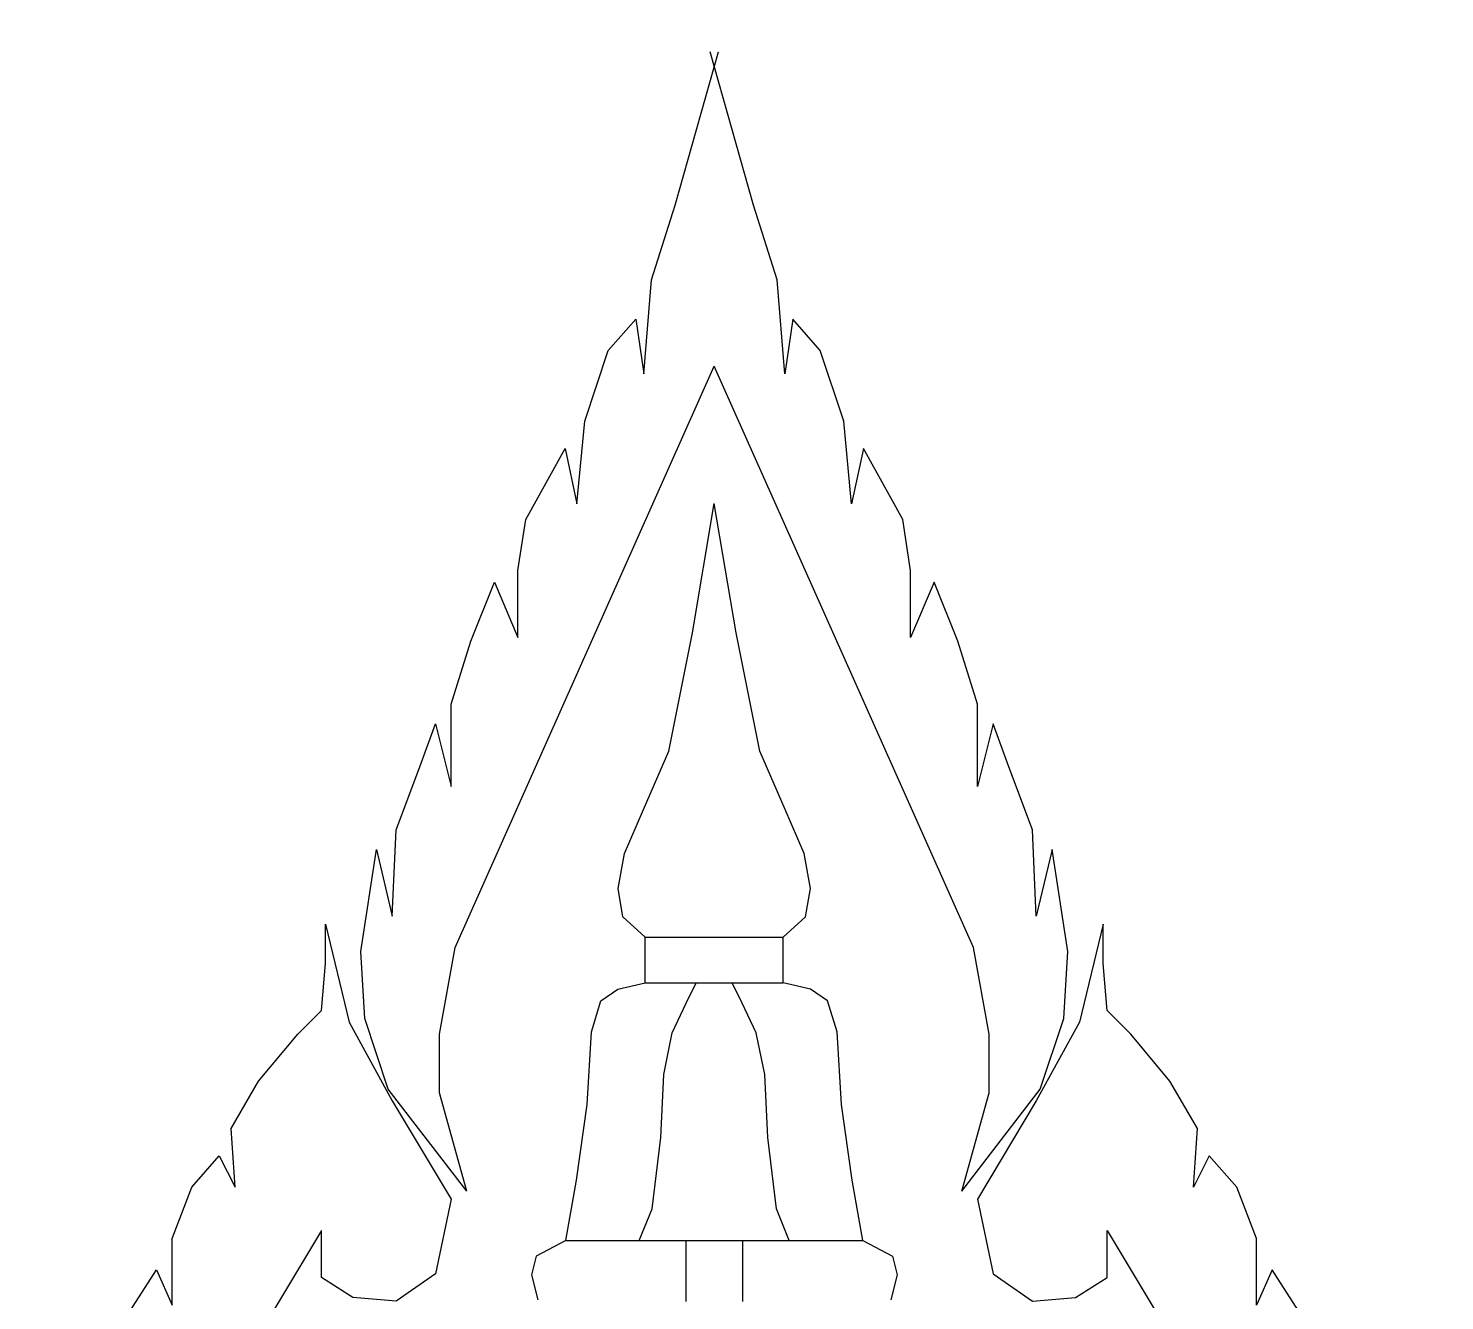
# Model space of a CAD drawing. Header units: feet. Extents: x 0 to 841, y 0 to 594.
# Drawn here: x 648.392 to 651.567, y 139.479 to 142.33 of the extents above; entities that cross this region are included whole.
import ezdxf

# ---------------------------------------------------------------- set-up
doc = ezdxf.new("R2010")
doc.units = ezdxf.units.FT
doc.header["$MEASUREMENT"] = 0
doc.layers.add('LOGO', color=7, linetype='Continuous')

# ---------------------------------------------------------------- blocks, each defined once
blk = doc.blocks.new('YOTA')
h = blk.add_hatch(color=1)
edge = h.paths.add_edge_path()
edge.add_arc((302.886, 246.975), 39.995, 0, 360)
edge = h.paths.add_edge_path(flags=16)
edge.add_arc((302.886, 246.975), 39.7, 0, 360)
at = {"color": 2}
for p, q in [((302.483, 272.769), (303.468, 272.769)), ((302.483, 272.443), (302.483, 272.769)), ((303.468, 272.443), (303.468, 272.769)), ((302.483, 272.443), (303.468, 272.443)), ((301.915, 270.605), (304.037, 270.605)), ((302.773, 270.605), (302.773, 270.169)), ((303.178, 270.605), (303.178, 270.169))]:
    blk.add_line(p, q, dxfattribs=at)
for points in [[(301.209, 270.956), (300.647, 271.685), (300.479, 272.19), (300.451, 272.667), (300.563, 273.396), (300.675, 272.919), (300.703, 273.536), (300.872, 273.985), (300.984, 274.293), (301.096, 273.845), (301.096, 274.434), (301.237, 274.882), (301.405, 275.303), (301.573, 274.91), (301.573, 275.387), (301.63, 275.752), (301.91, 276.257), (301.994, 275.864), (302.051, 276.453), (302.219, 276.958), (302.415, 277.182), (302.472, 276.79), (302.528, 277.463), (302.696, 277.996), (303.005, 279.089)], [(304.743, 270.956), (305.304, 271.685), (305.473, 272.19), (305.501, 272.667), (305.388, 273.396), (305.276, 272.919), (305.248, 273.536), (305.08, 273.985), (304.967, 274.293), (304.855, 273.845), (304.855, 274.434), (304.715, 274.882), (304.546, 275.303), (304.378, 274.91), (304.378, 275.387), (304.322, 275.752), (304.041, 276.257), (303.957, 275.864), (303.901, 276.453), (303.732, 276.958), (303.536, 277.182), (303.48, 276.79), (303.424, 277.463), (303.255, 277.996), (302.947, 279.089)], [(301.209, 270.956), (301.012, 271.657), (301.012, 272.078), (301.124, 272.695), (302.976, 276.845)], [(304.743, 270.956), (304.939, 271.657), (304.939, 272.078), (304.827, 272.695), (302.976, 276.845)], [(302.483, 272.769), (302.323, 272.915), (302.289, 273.118), (302.334, 273.366), (302.469, 273.681), (302.65, 274.098), (302.819, 274.943), (302.976, 275.866)], [(303.468, 272.769), (303.628, 272.915), (303.662, 273.118), (303.617, 273.366), (303.482, 273.681), (303.302, 274.098), (303.133, 274.943), (302.976, 275.866)], [(298.739, 270.002), (298.991, 270.395), (299.104, 270.142), (299.104, 270.619), (299.244, 270.984), (299.44, 271.208), (299.553, 270.984), (299.525, 271.404), (299.721, 271.741), (300.002, 272.078), (300.17, 272.246), (300.198, 272.582), (300.198, 272.863), (300.367, 272.162), (300.675, 271.601), (301.096, 270.9), (300.984, 270.367), (300.703, 270.17), (300.395, 270.198), (300.17, 270.339), (300.17, 270.675), (299.497, 269.553)], [(307.213, 270.002), (306.96, 270.395), (306.848, 270.142), (306.848, 270.619), (306.707, 270.984), (306.511, 271.208), (306.399, 270.984), (306.427, 271.404), (306.23, 271.741), (305.95, 272.078), (305.781, 272.246), (305.753, 272.582), (305.753, 272.863), (305.585, 272.162), (305.276, 271.601), (304.855, 270.9), (304.967, 270.367), (305.248, 270.17), (305.557, 270.198), (305.781, 270.339), (305.781, 270.675), (306.455, 269.553)], [(301.915, 270.605), (301.991, 271.035), (302.067, 271.576), (302.098, 272.093), (302.166, 272.314), (302.288, 272.398), (302.483, 272.443)], [(302.44, 270.605), (302.532, 270.83), (302.593, 271.34), (302.615, 271.789), (302.676, 272.086), (302.775, 272.299), (302.847, 272.443)], [(303.511, 270.605), (303.42, 270.83), (303.359, 271.34), (303.336, 271.789), (303.275, 272.086), (303.176, 272.299), (303.104, 272.443)], [(304.037, 270.605), (303.96, 271.035), (303.884, 271.576), (303.854, 272.093), (303.785, 272.314), (303.663, 272.398), (303.468, 272.443)], [(301.915, 270.605), (301.703, 270.492), (301.671, 270.358), (301.715, 270.18)], [(304.037, 270.605), (304.249, 270.492), (304.281, 270.358), (304.236, 270.18)]]:
    blk.add_lwpolyline(points, dxfattribs=at)
at = {"color": 1}
for centre, radius in [((302.881, 246.975), 40), ((302.881, 246.975), 40), ((302.886, 246.975), 39.995)]:
    blk.add_circle(centre, radius, dxfattribs=at)
at = {"color": 2}
for radius in [39.7, 38.793]:
    blk.add_circle((302.886, 246.975), radius, dxfattribs=at)
for radius, start, end in [(35.372, 90.0892, 148.9213), (35.372, 29.814, 89.3035), (34.464, 91.781, 147.2707), (34.464, 31.5058, 87.6117)]:
    blk.add_arc((302.886, 246.975), radius, start, end, dxfattribs=at)

msp = doc.modelspace()

# ---------------------------------------------------------------- linework, layer by layer
at = {"layer": 'LOGO', "color": 1}
msp.add_circle((649.9138, 132.2024), 12.5548, dxfattribs=at)

# ---------------------------------------------------------------- block references
at = {"layer": 'LOGO', "xscale": 0.3139103563735262, "yscale": 0.3139103563735262, "zscale": 0.3139103563735262}
msp.add_blockref('YOTA', (554.8225, 54.668), dxfattribs=at)

doc.saveas('drawing.dxf')
